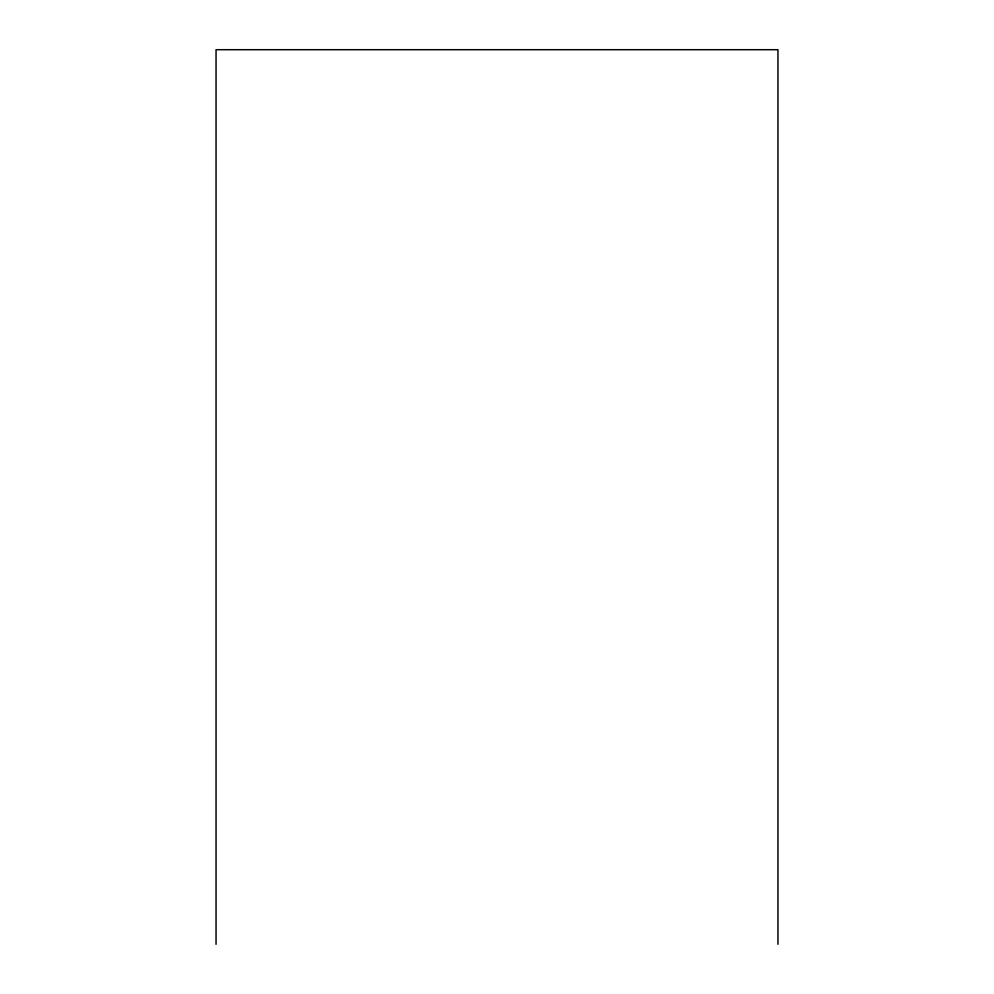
<?xml version="1.0" encoding="UTF-8"?>
<svg xmlns="http://www.w3.org/2000/svg" width="994" height="994" viewBox="0 0 994 994"><rect width="100%" height="100%" fill="white"/><g stroke="black" fill="none" stroke-linecap="round" stroke-linejoin="round"><path stroke-width="1.49" d="M777.954 944.3L777.954 49.7L216.046 49.7L216.046 944.3"/></g></svg>
